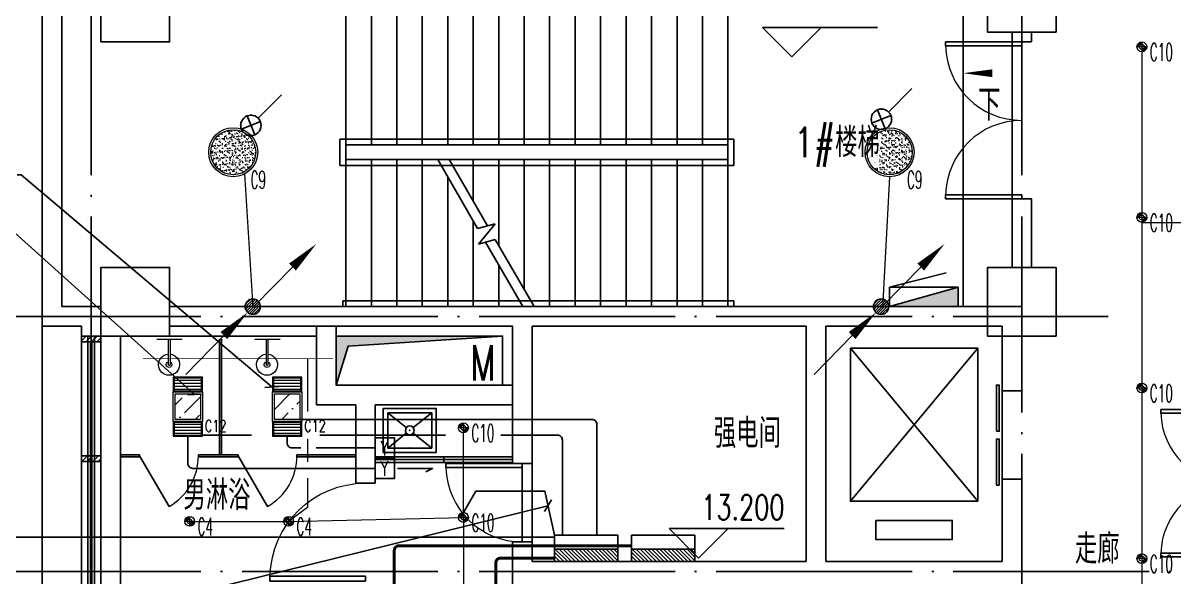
# Model space of a CAD drawing. Extents: x -621157 to 1764546, y -106808 to 741893.
# Drawn here: x 199304 to 211053, y 233743 to 239393 of the extents above; entities that cross this region are included whole.
import ezdxf
from ezdxf import colors
from ezdxf.entities.mleader import LeaderData, LeaderLine
from ezdxf.enums import TextEntityAlignment as Align
from ezdxf.math import Vec2, Vec3

# ---------------------------------------------------------------- set-up
doc = ezdxf.new("R2010")
doc.units = 0
doc.header["$LTSCALE"] = 1000
doc.header["$MEASUREMENT"] = 0
for name, pattern in [('DASH', [0.35, 0.25, -0.1]), ('XREF-A-101-平面图_t3$0$__DASH', [0.35, 0.25, -0.1]), ('XREF-A-101-平面图_t3$0$DOTE', [2.42, 2, -0.2, 0.02, -0.2])]:
    doc.linetypes.add(name, pattern=pattern)
for name, color, linetype in [('-TEXT', 50, 'Continuous'), ('0-底图', 7, 'Continuous'), ('EQUIP', 3, 'Continuous'), ('EQUIP-照明', 3, 'Continuous'), ('SIG_TEXT', 2, 'Continuous'), ('T-EQUP-JT', 7, 'Continuous'), ('WIRE-应急', 4, 'DASH'), ('WIRE-照明', 4, 'Continuous'), ('XREF-A-101-平面图_t3$0$A-COLUMN', 8, 'Continuous'), ('XREF-A-101-平面图_t3$0$A-CURTWALL', 8, 'Continuous'), ('XREF-A-101-平面图_t3$0$A-DIM_ELEV', 8, 'Continuous'), ('XREF-A-101-平面图_t3$0$A-DOTE', 8, 'Continuous'), ('XREF-A-101-平面图_t3$0$A-GROUND', 8, 'Continuous'), ('XREF-A-101-平面图_t3$0$A-LEAD-AROW', 8, 'Continuous'), ('XREF-A-101-平面图_t3$0$A-PUB_HATCH', 8, 'Continuous'), ('XREF-A-101-平面图_t3$0$A-ROOM-CH', 8, 'Continuous'), ('XREF-A-101-平面图_t3$0$A-SEE', 8, 'Continuous'), ('XREF-A-101-平面图_t3$0$A-STAIR', 8, 'Continuous'), ('XREF-A-101-平面图_t3$0$A-WALL', 8, 'Continuous'), ('XREF-A-101-平面图_t3$0$A-WALL-FILL', 8, 'Continuous'), ('XREF-A-101-平面图_t3$0$A-WINDOW', 8, 'Continuous'), ('XREF-A-101-平面图_t3$0$A-背衬铝板', 8, 'Continuous'), ('XREF-A-101-平面图_t3$0$DIM_SYMB', 8, 'Continuous'), ('XREF-A-101-平面图_t3$0$EQUIP_消火栓', 8, 'Continuous'), ('XREF-A-101-平面图_t3$0$I-FURNITURE', 8, 'Continuous'), ('XREF-A-101-平面图_t3$0$LVTRY', 8, 'Continuous'), ('XREF-A-101-平面图_t3$0$M-HOLE', 8, 'Continuous'), ('XREF-A-101-平面图_t3$0$STAIR', 8, 'Continuous'), ('XREF-A-101-平面图_t3$0$WALL', 8, 'Continuous'), ('照明回路线', 1, 'Continuous'), ('顶面材料与灯具图例$0$I-LIGHT—灯具编号', 8, 'Continuous')]:
    doc.layers.add(name, color=color, linetype=linetype)
for name, color, linetype, lineweight in [('00-照明回路线', 6, 'Continuous', 0), ('LIGHT-INF', 6, 'Continuous', 0), ('XREF-A-101-平面图_t3$0$-DS-厨卫', 8, 'Continuous', 20), ('顶面材料与灯具图例$0$I-C-light', 8, 'Continuous', 13)]:
    doc.layers.add(name, color=color, linetype=linetype, lineweight=lineweight)
doc.styles.add('_ROMANS', font='ROMANS.shx', dxfattribs={"width": 0.8, "bigfont": 'hzdxc.shx'})
doc.styles.add('E-FST', font='txt.shx', dxfattribs={"width": 0.75, "height": 250, "bigfont": '@@gbcbig.shx'})
doc.styles.add('INF DIM', font='SIMPLEX.SHX', dxfattribs={"width": 0.7, "bigfont": 'hztxt.shx'})
doc.styles.get("Standard").update_dxf_attribs({"font": 'romans.shx', "bigfont": 'HZDXC.SHX'})
doc.styles.add('XREF-A-101-平面图_t3$0$-HZDXCROMANS', font='ROMANS.shx', dxfattribs={"bigfont": 'HZDXC.shx'})
doc.styles.add('XREF-A-101-平面图_t3$0$A-STANDARD', font='SIMPLEX', dxfattribs={"bigfont": 'GBCBIG'})
doc.styles.add('XREF-A-101-平面图_t3$0$hzdxcROMANS', font='ROMANS', dxfattribs={"width": 0.8, "bigfont": 'HZDXC'})
doc.styles.add('顶面材料与灯具图例$0$DIM_FONT', font='SIMPLEX.shx', dxfattribs={"width": 0.8})
doc.linetypes.add('LED', pattern='A,6,-3.5,["LED",Standard,S=2.54,R=0,X=-2.54,Y=-1.27],-4.8', length=14.3)

# ---------------------------------------------------------------- blocks, each defined once
blk = doc.blocks.new('XREF-A-101-平面图_t3$0$柱网3F')
at = {"layer": 'XREF-A-101-平面图_t3$0$A-COLUMN'}
for points in [[(100, -800), (800, -800), (800, -100), (100, -100)], [(9150, -700), (9850, -700), (9850, -100), (9150, -100)], [(100, -3800), (800, -3800), (800, -3100), (100, -3100)], [(9150, -3800), (9850, -3800), (9850, -3100), (9150, -3100)]]:
    blk.add_lwpolyline(points, close=True, dxfattribs=at)
blk = doc.blocks.new('XREF-A-101-平面图_t3$0$G$C869EB286')
at = {"layer": 'XREF-A-101-平面图_t3$0$A-WINDOW'}
h = blk.add_hatch(dxfattribs=at)
h.set_pattern_fill('ANSI31', color=256, scale=25)
h.set_pattern_definition([(45, (-143.957, -89940), (-28.0633, 28.0633), [])])
h.paths.add_polyline_path([(0, 60), (200, 60), (200, 0), (0, 0)])
blk.add_lwpolyline([(0, 60), (200, 60), (200, 0), (0, 0)], close=True, dxfattribs=at)
blk = doc.blocks.new('XREF-A-101-平面图_t3$0$G$CAEE4CA8D')
at = {"layer": 'XREF-A-101-平面图_t3$0$DIM_SYMB'}
for points in [[(6630, -1100, 0, 0, 0), (1250, -1100, 0, 0, 0), (1250, -2750, 0, 0, 0), (3600, -2750, 80, 0, 0), (3900, -2750, 0, 0, 0)], [(6630, -2750, 0, 0, 0), (4460, -2750, 80, 0, 0), (4160, -2750, 0, 0, 0)]]:
    blk.add_lwpolyline(points, format="xyseb", dxfattribs=at)
at = {"layer": 'XREF-A-101-平面图_t3$0$STAIR'}
for p, q in [((2540, -350), (6560, -350)), ((2540, -350), (2540, -410)), ((2600, -350), (6500, -350)), ((2600, -350), (2600, -1850)), ((2860, -350), (2860, -1850)), ((3120, -350), (3120, -1850)), ((3380, -350), (3380, -1850)), ((3640, -350), (3640, -1850)), ((3900, -350), (3900, -1850)), ((4160, -350), (4160, -1850)), ((4420, -350), (4420, -1850)), ((4680, -350), (4680, -1850)), ((4940, -350), (4940, -1850)), ((5200, -350), (5200, -1850)), ((5460, -350), (5460, -1850)), ((5720, -350), (5720, -1850)), ((5980, -350), (5980, -1850)), ((6240, -350), (6240, -1850)), ((6500, -350), (6500, -1850)), ((6560, -350), (6560, -410)), ((2540, -410), (6560, -410)), ((2540, -2060), (2540, -1790)), ((2540, -1790), (6560, -1790)), ((2600, -1850), (6500, -1850)), ((2600, -2000), (2600, -1850)), ((2600, -1850), (6500, -1850)), ((6500, -2000), (6500, -1850)), ((6500, -1850), (6500, -2000)), ((6560, -1790), (6560, -2060)), ((6560, -2060), (2540, -2060)), ((3539, -2000), (2600, -2000)), ((2600, -3500), (2600, -2000)), ((6500, -2000), (2600, -2000)), ((2860, -3500), (2860, -2000)), ((3120, -3500), (3120, -2000)), ((3380, -3500), (3380, -2000)), ((3945, -2703), (3539, -2000)), ((6500, -2000), (3655, -2000)), ((4045, -2676), (3655, -2000)), ((3900, -2425), (3900, -2000)), ((4160, -2875), (4160, -2000)), ((4420, -3325), (4420, -2000)), ((4680, -3500), (4680, -2000)), ((4940, -3500), (4940, -2000)), ((5200, -3500), (5200, -2000)), ((5460, -3500), (5460, -2000)), ((5720, -3500), (5720, -2000)), ((5980, -3500), (5980, -2000)), ((6240, -3500), (6240, -2000)), ((6500, -3500), (6500, -2000)), ((3640, -3500), (3640, -2175)), ((3900, -3500), (3900, -2625)), ((4125, -2655), (3945, -2703)), ((3953, -2861), (4125, -2655)), ((4125, -2814), (3953, -2861)), ((4521, -3500), (4125, -2814)), ((4405, -3500), (4025, -2841)), ((4160, -3500), (4160, -3075)), ((6560, -3440), (2570, -3440)), ((2570, -3500), (2570, -3440)), ((6560, -3500), (2570, -3500)), ((4405, -3500), (2600, -3500)), ((6500, -3500), (4521, -3500)), ((6560, -3500), (6560, -3440))]:
    blk.add_line(p, q, dxfattribs=at)
for points in [[(2600, -350), (2540, -350), (2540, -100), (2600, -100)], [(6560, -350), (6500, -350), (6500, -100), (6560, -100)]]:
    blk.add_lwpolyline(points, close=True, dxfattribs=at)
blk.add_lwpolyline([(6500, -350), (6500, -100)], dxfattribs=at)
at = {"layer": 'XREF-A-101-平面图_t3$0$WALL'}
blk.add_line((4400, -3500), (2400, -3500), dxfattribs=at)
blk = doc.blocks.new('XREF-A-101-平面图_t3$0$ROOM')
at = {"layer": 'XREF-A-101-平面图_t3$0$A-ROOM-CH', "style": 'XREF-A-101-平面图_t3$0$-HZDXCROMANS', "width": 0.6}
for tag, p in [('中文房间名称', (0, -1000)), ('英文房间名称', (0, -1500))]:
    blk.add_attdef(tag, text='', height=300, dxfattribs=at).set_placement(p, align=Align.CENTER)
blk = doc.blocks.new('XREF-A-101-平面图_t3$0$$TWTSYS$00000508')
for p, q in [((-0.5, 0.5), (0.324, 1.224)), ((-0.5, 0.5), (-0.5, -0.5)), ((-0.5, -0.5), (0.5, 0.5)), ((0.5, 0.5), (-0.5, 0.5)), ((0.5, -0.5), (0.5, 0.5)), ((-0.5, -0.5), (0.5, -0.5))]:
    blk.add_line(p, q)
blk.add_solid([(0.5, -0.5), (0.5, 0.5), (-0.5, -0.5)])
blk = doc.blocks.new('XREF-A-101-平面图_t3$0$G$C156FCA62')
at = {"layer": 'XREF-A-101-平面图_t3$0$EQUIP_消火栓', "xscale": -700, "yscale": -200, "zscale": 700, "rotation": 180}
blk.add_blockref('XREF-A-101-平面图_t3$0$$TWTSYS$00000508', (8500, 236600), dxfattribs=at)
blk = doc.blocks.new('XREF-A-101-平面图_t3$0$轴网(3)')
at = {"layer": 'XREF-A-101-平面图_t3$0$A-DOTE', "linetype": 'XREF-A-101-平面图_t3$0$DOTE'}
for p, q in [((0, -3300), (0, 43300)), ((9500, -3300), (9500, 43300)), ((-3300, 36400), (10380.6, 36400)), ((-3300, 33800), (69800, 33800))]:
    blk.add_line(p, q, dxfattribs=at)
blk = doc.blocks.new('XREF-A-101-平面图_t3$0$dgdgd')
at = {"layer": 'XREF-A-101-平面图_t3$0$-DS-厨卫'}
blk.add_line((71084, -3852), (71064, -3852), dxfattribs=at)
for points in [[(71197, -3852), (70941, -3852)], [(71064, -3852), (71064, -4115)], [(71084, -3852), (71084, -4115)]]:
    blk.add_lwpolyline(points, dxfattribs=at)
for centre, radius, start, end in [((71074, -4114), 108, 95.306, 84.694), ((71074, -4114), 28.3, 110.6725, 69.3275), ((71074, -4112), 10.5, 197.2381, 342.7619)]:
    blk.add_arc(centre, radius, start, end, dxfattribs=at)
blk = doc.blocks.new('XREF-A-101-平面图_t3$0$A-VEGA-2-LAY-1-01（B栋办公楼）$0$$TCHSYS$APDOOR2D')
blk.add_line((0.5, 0), (0, 0.866))
at = {"lineweight": 13}
blk.add_arc((0.5, 0), 1, 120, 180, dxfattribs=at)
blk = doc.blocks.new('XREF-A-101-平面图_t3$0$SANITARYWARELIB$SYSLIB$00000026')
at = {"color": 0}
for p, q in [((-250, -50, 0), (-39, -219, 0)), ((39, -219, 0), (250, -50, 0)), ((-250, -450, 0), (-39, -281, 0)), ((39, -281, 0), (250, -450, 0))]:
    blk.add_line(p, q, dxfattribs=at)
at = {"color": 0, "elevation": 0}
for points in [[(300, -500), (300, 0), (-300, 0), (-300, -500)], [(250, -450), (250, -50), (-250, -50), (-250, -450)]]:
    blk.add_lwpolyline(points, close=True, dxfattribs=at)
at = {"color": 0}
blk.add_circle((0, -250, 0), 50, dxfattribs=at)
for p in [(0, -50, 0), (0, -250, 0)]:
    blk.add_point(p, dxfattribs=at)
blk = doc.blocks.new('XREF-A-101-平面图_t3$0$G$C5C507F0A')
at = {"layer": 'XREF-A-101-平面图_t3$0$I-FURNITURE', "color": 251, "ltscale": 0.5}
blk.add_lwpolyline([(2800, -4930), (4200, -4930), (4200, -4990), (2800, -4990)], close=True, dxfattribs=at)
at = {"layer": 'XREF-A-101-平面图_t3$0$LVTRY'}
for p, q in [((700, -3700), (2200, -3700)), ((1210, -3730), (1210, -4910)), ((1230, -3730), (1230, -4910)), ((395, -4910), (200, -4910)), ((395, -4930), (200, -4930)), ((395, -4910), (395, -4930)), ((395, -4910), (395, -4930)), ((1400, -4910), (995, -4910)), ((995, -4910), (995, -4930)), ((1400, -4930), (995, -4930)), ((1400, -4910), (1400, -4930)), ((2600, -4910), (2000, -4910)), ((2000, -4910), (2000, -4930)), ((2000, -4910), (2000, -4930)), ((2600, -4930), (2000, -4930))]:
    blk.add_line(p, q, dxfattribs=at)
for points in [[(2800, -4960), (3500, -4960), (3500, -4930), (2800, -4930)], [(3500, -4990), (4200, -4990), (4200, -4960), (3500, -4960)]]:
    blk.add_lwpolyline(points, close=True, dxfattribs=at)
blk.add_lwpolyline([(3026, -5050), (3385, -5050), (3316, -5085)], dxfattribs=at)
at = {"layer": 'XREF-A-101-平面图_t3$0$LVTRY', "xscale": -1, "rotation": 359.9999999999998}
for p in [(71769, 122), (72769, 122)]:
    blk.add_blockref('XREF-A-101-平面图_t3$0$dgdgd', p, dxfattribs=at)
at = {"layer": 'XREF-A-101-平面图_t3$0$LVTRY', "xscale": 0.9, "yscale": 0.9, "zscale": 0.9, "rotation": 180}
blk.add_blockref('XREF-A-101-平面图_t3$0$SANITARYWARELIB$SYSLIB$00000026', (3152, -4887, 0), dxfattribs=at)
at = {"layer": 'XREF-A-101-平面图_t3$0$LVTRY', "xscale": -600, "yscale": -600, "zscale": 25}
for p in [(695, -4920), (1700, -4920)]:
    blk.add_blockref('XREF-A-101-平面图_t3$0$A-VEGA-2-LAY-1-01（B栋办公楼）$0$$TCHSYS$APDOOR2D', p, dxfattribs=at)
blk = doc.blocks.new('XREF-A-101-平面图_t3$0$G$C646F86AA')
at = {"layer": 'XREF-A-101-平面图_t3$0$EQUIP_消火栓', "xscale": -700, "yscale": -200, "zscale": 700, "rotation": 180}
blk.add_blockref('XREF-A-101-平面图_t3$0$$TWTSYS$00000508', (8500, 236600), dxfattribs=at)
blk = doc.blocks.new('XREF-A-101-平面图_t3$0$DOOR2DLIB$SYSLIB$00000108')
at = {"color": 0}
for p, q in [((-0.5, 0), (-0.5, 0.4875)), ((-0.475, 0.4875), (-0.5, 0.4875)), ((-0.475, 0), (-0.475, 0.4875)), ((0.475, 0), (0.475, 0.4875)), ((0.475, 0.4875), (0.5, 0.4875)), ((0.5, 0), (0.5, 0.4875)), ((-0.5, 0), (-0.475, 0)), ((0.5, 0), (0.475, 0))]:
    blk.add_line(p, q, dxfattribs=at)
at = {"color": 0, "lineweight": 13}
for centre, start, end in [((-0.4875, 0), 0, 88.53072), ((0.4875, 0), 91.46928, 180)]:
    blk.add_arc(centre, 0.4875, start, end, dxfattribs=at)
blk = doc.blocks.new('*U25213')
at = {"color": 0}
blk.add_line((-450, 100), (450, 100), dxfattribs=at)
for points in [[(-40, 160), (-510, 160), (-510, 130), (-40, 130)], [(510, 130), (40, 130), (40, 160), (510, 160)]]:
    blk.add_lwpolyline(points, close=True, dxfattribs=at)
blk = doc.blocks.new('*U25212')
at = {"color": 0, "xscale": 0.001111111111111111, "yscale": 0.001111111111111111, "zscale": 0.001111111111111111}
blk.add_blockref('*U25213', (0, 0), dxfattribs=at)
blk = doc.blocks.new('XREF-A-101-平面图_t3$0$DOOR2DLIB$SYSLIB$00000107')
at = {"color": 0}
for p, q in [((0.45, 0.975), (0.5, 0.975)), ((0.45, 0), (0.45, 0.975)), ((0.5, 0), (0.5, 0.975)), ((0.5, 0), (0.45, 0))]:
    blk.add_line(p, q, dxfattribs=at)
at = {"color": 0, "lineweight": 13}
blk.add_arc((0.475, 0), 0.975, 91.4693, 180, dxfattribs=at)
blk = doc.blocks.new('XREF-A-101-平面图_t3')
at = {"layer": 'XREF-A-101-平面图_t3$0$A-CURTWALL'}
for p, q in [((199900, 236200), (199900, 227150)), ((199967, 236200), (199967, 227150)), ((200033, 236200), (200033, 227150))]:
    blk.add_line(p, q, dxfattribs=at)
at = {"layer": 'XREF-A-101-平面图_t3$0$A-DIM_ELEV'}
for p, q in [((207152, 239048), (206852, 239348)), ((206852, 239348), (208027, 239348)), ((207152, 239048), (207452, 239348))]:
    blk.add_line(p, q, dxfattribs=at)
at = {"layer": 'XREF-A-101-平面图_t3$0$A-GROUND'}
blk.add_lwpolyline([(208900, 239900), (208900, 236500)], dxfattribs=at)
at = {"layer": 'XREF-A-101-平面图_t3$0$A-LEAD-AROW'}
blk.add_lwpolyline([(209400, 238881, 0, 0, 0), (208900, 238881, 0, 80, 0), (209200, 238881, 0, 0, 0)], format="xyseb", dxfattribs=at)
at = {"layer": 'XREF-A-101-平面图_t3$0$A-SEE'}
blk.add_lwpolyline([(199500, 236300), (199500, 215500)], dxfattribs=at)
at = {"layer": 'XREF-A-101-平面图_t3$0$A-WALL'}
for p, q in [((209400, 239300), (209400, 239200)), ((209600, 239300), (209400, 239300)), ((209600, 239300), (209600, 239200)), ((209400, 237600), (209400, 236900)), ((209600, 237600), (209600, 236900)), ((209600, 236900), (209400, 236900))]:
    blk.add_line(p, q, dxfattribs=at)
for points in [[(209600, 239200), (209400, 239200)], [(209600, 237600), (209400, 237600)]]:
    blk.add_lwpolyline(points, dxfattribs=at)
at = {"layer": 'XREF-A-101-平面图_t3$0$A-WALL-FILL', "color": 171}
for p, q in [((199500, 240500), (199500, 236300)), ((199700, 240300), (199700, 236500)), ((200000, 236500), (199700, 236500)), ((199900, 236300), (199500, 236300)), ((199900, 236300), (199900, 236200))]:
    blk.add_line(p, q, dxfattribs=at)
at = {"layer": 'XREF-A-101-平面图_t3$0$A-WINDOW'}
blk.add_line((209400, 239200), (209400, 237600), dxfattribs=at)
blk.add_lwpolyline([(204400, 234900), (204500, 234900), (204500, 234100), (204400, 234100)], close=True, dxfattribs=at)
at = {"layer": 'XREF-A-101-平面图_t3$0$A-背衬铝板', "color": 6, "linetype": 'XREF-A-101-平面图_t3$0$__DASH', "ltscale": 0.5, "const_width": 30}
blk.add_lwpolyline([(200000, 227150), (200000, 236140)], dxfattribs=at)
for name, p in [('XREF-A-101-平面图_t3$0$G$C156FCA62', (200000, 0)), ('XREF-A-101-平面图_t3$0$G$CAEE4CA8D', (200000, 240000))]:
    blk.add_blockref(name, p)
at = {"layer": 'XREF-A-101-平面图_t3$0$A-COLUMN'}
blk.add_blockref('XREF-A-101-平面图_t3$0$柱网3F', (200000, 240000), dxfattribs=at)
at = {"layer": 'XREF-A-101-平面图_t3$0$A-DOTE'}
blk.add_blockref('XREF-A-101-平面图_t3$0$轴网(3)', (200000, 200000), dxfattribs=at)
at = {"layer": 'XREF-A-101-平面图_t3$0$A-ROOM-CH'}
ref = blk.add_blockref('XREF-A-101-平面图_t3$0$ROOM', (207611, 239026), dxfattribs=at)
ref.add_attrib('中文房间名称', '1#楼梯', dxfattribs={"height": 300, "style": 'XREF-A-101-平面图_t3$0$-HZDXCROMANS', "width": 0.8}).set_placement((207611, 238026), align=Align.CENTER)
ref = blk.add_blockref('XREF-A-101-平面图_t3$0$ROOM', (206698, 236059), dxfattribs=at)
ref.add_attrib('中文房间名称', '强电间', dxfattribs={"height": 300, "style": 'XREF-A-101-平面图_t3$0$-HZDXCROMANS', "width": 0.8}).set_placement((206698, 235059), align=Align.CENTER)
ref = blk.add_blockref('XREF-A-101-平面图_t3$0$ROOM', (201284, 235428), dxfattribs=at)
ref.add_attrib('中文房间名称', '男淋浴', dxfattribs={"height": 300, "style": 'XREF-A-101-平面图_t3$0$-HZDXCROMANS', "width": 0.8}).set_placement((201284, 234428), align=Align.CENTER)
ref = blk.add_blockref('XREF-A-101-平面图_t3$0$ROOM', (210270, 234879), dxfattribs=at)
ref.add_attrib('中文房间名称', '走廊', dxfattribs={"height": 300, "style": 'XREF-A-101-平面图_t3$0$-HZDXCROMANS', "width": 0.8}).set_placement((210270, 233879), align=Align.CENTER)
at = {"layer": 'XREF-A-101-平面图_t3$0$A-WINDOW', "xscale": -1600, "yscale": -1600, "zscale": -1600, "rotation": 270.0000000000008}
blk.add_blockref('XREF-A-101-平面图_t3$0$DOOR2DLIB$SYSLIB$00000108', (209500, 238400), dxfattribs=at)
at = {"layer": 'XREF-A-101-平面图_t3$0$A-WINDOW', "rotation": 180}
for p in [(200100, 236200), (200100, 234980)]:
    blk.add_blockref('XREF-A-101-平面图_t3$0$G$C869EB286', p, dxfattribs=at)
at = {"layer": 'XREF-A-101-平面图_t3$0$A-LEAD-AROW', "color": 7, "style": 'XREF-A-101-平面图_t3$0$A-STANDARD'}
blk.add_text('下', height=320, dxfattribs=at).set_placement((209053, 238398))
blk.add_blockref('XREF-A-101-平面图_t3$0$G$C5C507F0A', (200100, 239900))
at = {"layer": 'XREF-A-101-平面图_t3$0$A-PUB_HATCH'}
h = blk.add_hatch(color=256, dxfattribs=at)
h.dxf.hatch_style = 1
h.paths.add_polyline_path([(204200, 236200), (202500, 236200), (202500, 235700), (202622, 236096)])
at = {"layer": 'XREF-A-101-平面图_t3$0$A-CURTWALL'}
for q in [(199900, 236200), (200100, 227150)]:
    blk.add_line((200100, 236200), q, dxfattribs=at)
at = {"layer": 'XREF-A-101-平面图_t3$0$A-DIM_ELEV'}
for p, q in [((206201, 233936), (205901, 234236)), ((205901, 234236), (207075, 234236)), ((206201, 233936), (206501, 234236))]:
    blk.add_line(p, q, dxfattribs=at)
at = {"layer": 'XREF-A-101-平面图_t3$0$A-STAIR'}
for p, q in [((207750, 236075), (209050, 234515)), ((207750, 234515), (209050, 236075))]:
    blk.add_line(p, q, dxfattribs=at)
for points in [[(207750, 236075), (207750, 234515), (209050, 234515), (209050, 236075)], [(208010, 234320), (208010, 234125), (208790, 234125), (208790, 234320)]]:
    blk.add_lwpolyline(points, close=True, dxfattribs=at)
at = {"layer": 'XREF-A-101-平面图_t3$0$A-WALL'}
for p, q in [((202300, 236300), (202300, 235500)), ((202500, 236300), (202300, 236300)), ((202500, 236300), (202500, 235700)), ((200100, 236200), (200100, 233650)), ((200300, 236200), (200100, 236200)), ((200300, 236200), (200300, 233650)), ((202500, 235700), (202800, 235700)), ((202800, 235700), (204300, 235700)), ((204300, 235700), (204300, 235500)), ((202300, 235500), (202700, 235500)), ((202700, 235500), (202700, 234700)), ((202900, 235500), (202900, 234700)), ((202900, 235500), (204300, 235500))]:
    blk.add_line(p, q, dxfattribs=at)
blk.add_lwpolyline([(202900, 234700), (202700, 234700)], dxfattribs=at)
at = {"layer": 'XREF-A-101-平面图_t3$0$A-WALL-FILL', "color": 171}
for p, q in [((200100, 236500), (200000, 236500)), ((200100, 236300), (200100, 236500)), ((200800, 236500), (204400, 236500)), ((200800, 236500), (200800, 236300)), ((204400, 236500), (207400, 236500)), ((207400, 236500), (209500, 236500)), ((209500, 236500), (209500, 235640)), ((200100, 236300), (200100, 236200)), ((200800, 236300), (204300, 236300)), ((204300, 236300), (204300, 234900)), ((204500, 236300), (207300, 236300)), ((204500, 236300), (204500, 234900)), ((207300, 236300), (207300, 233900)), ((207500, 236300), (209300, 236300)), ((207500, 236300), (207500, 233900)), ((209300, 236300), (209300, 235640)), ((200100, 236200), (199900, 236200)), ((209300, 234740), (209300, 233900)), ((209500, 234740), (209500, 233800)), ((204300, 234100), (204300, 233800)), ((204500, 234100), (204500, 233900)), ((204300, 233800), (204300, 232700)), ((204500, 233900), (207300, 233900)), ((207500, 233900), (209300, 233900)), ((209500, 233800), (209500, 230350))]:
    blk.add_line(p, q, dxfattribs=at)
for points in [[(209500, 235640), (209300, 235640)], [(204500, 234900), (204300, 234900)], [(209500, 234740), (209300, 234740)], [(204500, 234100), (204300, 234100)]]:
    blk.add_lwpolyline(points, dxfattribs=at)
at = {"layer": 'XREF-A-101-平面图_t3$0$A-WINDOW'}
blk.add_line((204500, 234900), (204500, 234100), dxfattribs=at)
at = {"layer": 'XREF-A-101-平面图_t3$0$M-HOLE'}
blk.add_lwpolyline([(202500, 235700), (204200, 235700), (204200, 236200), (202500, 236200)], close=True, dxfattribs=at)
blk.add_lwpolyline([(204200, 236200), (202500, 236200), (202500, 235700), (202622, 236096), (204200, 236200)], dxfattribs=at)
blk.add_blockref('XREF-A-101-平面图_t3$0$G$C646F86AA', (200000, 0))
blk.add_blockref('XREF-A-101-平面图_t3$0$G$C646F86AA', (200000, 0))
at = {"layer": 'XREF-A-101-平面图_t3$0$A-WINDOW'}
for name, p, xscale, yscale, zscale, rotation in [('*U25212', (209400, 235190), 900, -900, 900, 270.0000000000008), ('XREF-A-101-平面图_t3$0$DOOR2DLIB$SYSLIB$00000108', (211650, 234700), 1500, 1500, 1500, 90), ('XREF-A-101-平面图_t3$0$DOOR2DLIB$SYSLIB$00000107', (204400, 234500), -800, -800, -800, 270.0000000000008), ('XREF-A-101-平面图_t3$0$DOOR2DLIB$SYSLIB$00000107', (202800, 234200), 1000, -1000, 1000, 270.0000000000008)]:
    blk.add_blockref(name, p, dxfattribs=dict(at, xscale=xscale, yscale=yscale, zscale=zscale, rotation=rotation))
at = {"layer": 'XREF-A-101-平面图_t3$0$A-DIM_ELEV', "color": 7, "style": 'XREF-A-101-平面图_t3$0$A-STANDARD', "width": 0.705882}
blk.add_text('13.200', height=255, dxfattribs=at).set_placement((206228, 234326))
at = {"layer": 'XREF-A-101-平面图_t3$0$M-HOLE', "style": 'XREF-A-101-平面图_t3$0$hzdxcROMANS', "width": 0.7}
blk.add_text('M', height=360, dxfattribs=at).set_placement((203871, 235746))
blk = doc.blocks.new('_LINKPT1')
blk.add_line((0, 0), (0, 0))
blk = doc.blocks.new('55558555')
at = {"layer": 'EQUIP'}
for p, q in [((842997, -26886), (842691, -26886)), ((842691, -26886), (842691, -27620)), ((842691, -26924), (842834, -27067)), ((842691, -26970), (842834, -27112)), ((842698, -26886), (842834, -27022)), ((842743, -26886), (842834, -26977)), ((842788, -26886), (842834, -26932)), ((842834, -26886), (842834, -27620)), ((842834, -26886), (842834, -26886)), ((842997, -27620), (842997, -26886)), ((842691, -27015), (842834, -27158)), ((842691, -27060), (842834, -27203)), ((842691, -27105), (842834, -27248)), ((842691, -27150), (842834, -27293)), ((842691, -27196), (842834, -27339)), ((842691, -27241), (842834, -27384)), ((842691, -27286), (842834, -27429)), ((842691, -27331), (842834, -27474)), ((842691, -27377), (842834, -27519)), ((842691, -27422), (842834, -27565)), ((842691, -27467), (842834, -27610)), ((842691, -27512), (842799, -27620)), ((842691, -27557), (842754, -27620)), ((842691, -27603), (842708, -27620)), ((842691, -27620), (842997, -27620))]:
    blk.add_line(p, q, dxfattribs=at)
at = {"layer": 'EQUIP', "xscale": 426.3959040000336, "yscale": 426.3959040000336, "zscale": 426.3959040000336, "rotation": 270}
blk.add_blockref('_LINKPT1', (842691, -27286), dxfattribs=at)
at = {"layer": 'EQUIP', "width": 0.8, "flags": 9}
blk.add_attdef('A', (842691, -27286), '', height=0.0128, rotation=270, dxfattribs=at)
blk.add_attdef('A', (842691, -27286), '', height=0.0128, rotation=270, dxfattribs=at)
blk = doc.blocks.new('YS')
at = {"layer": 'EQUIP-照明'}
blk.add_lwpolyline([(167899, 33761), (168095, 33761), (168095, 33553), (167899, 33553)], close=True, dxfattribs=at)
at = {"layer": '-TEXT', "style": '_ROMANS', "width": 0.7}
blk.add_text('Y', height=150, dxfattribs=at).set_placement((167952, 33580))
blk = doc.blocks.new('*X14702')
at = {"color": 0, "linetype": 'Continuous'}
for p, q in [((192.59, 446.72), (193.93, 448.06)), ((192.65, 447.21), (193.44, 448)), ((192.67, 446.38), (194.27, 447.98)), ((192.81, 446.1), (194.55, 447.84)), ((193.01, 445.87), (194.78, 447.64)), ((193.27, 445.7), (194.95, 447.39)), ((193.58, 445.59), (195.06, 447.07)), ((193.98, 445.57), (195.08, 446.67))]:
    blk.add_line(p, q, dxfattribs=at)
blk = doc.blocks.new('HC001445')
at = {"color": 4, "linetype": 'Continuous'}
for p, q in [((0.132, 0.058), (3.238, 3.233)), ((-5.47, -5.531), (-2.364, -2.356))]:
    blk.add_line(p, q, dxfattribs=at)
for points in [[(3.238, 3.233, 0.8, 0, 0), (5.189, 5.119, 0, 0, 0)], [(-2.364, -2.356, 0.8, 0, 0), (-0.412, -0.47, 0, 0, 0)]]:
    blk.add_lwpolyline(points, format="xyseb", dxfattribs=at)
blk.add_circle((0, 0), 0.625, dxfattribs=at)
at = {"color": 4, "linetype": 'Continuous', "xscale": 0.5, "yscale": 0.5, "zscale": 0.5}
blk.add_blockref('*X14702', (-96.918, -223.407), dxfattribs=at)
blk = doc.blocks.new('$equip$00001216')
for p, q in [((0.147, 0.356), (0.625, 0.833)), ((-0.194, 0.132), (0.194, 0.285)), ((-0.076, 0.402), (0.076, 0.014))]:
    blk.add_line(p, q)
blk.add_circle((0, 0.208), 0.208)
for p in [(0, 0.417), (-0.208, 0.208), (0, 0), (0.208, 0.208)]:
    blk.add_point(p)
at = {"flags": 9}
blk.add_attdef('A', (0, 0), '', height=0.00002, dxfattribs=at)
blk = doc.blocks.new('_Oblique')
at = {"color": 0, "linetype": 'ByBlock', "lineweight": -2}
blk.add_line((-0.5, -0.5), (0.5, 0.5), dxfattribs=at)
blk = doc.blocks.new('顶面材料与灯具图例$0$gfddxx')
at = {"ltscale": 20}
h = blk.add_hatch(dxfattribs=at)
h.set_pattern_fill('ANSI36', color=256, scale=1000)
h.set_pattern_definition([(45, (-0.002, 170), (66.291261, 243.067956), [312.5, -62.5, 0, -62.5])])
h.paths.add_polyline_path([(452232, 1190320), (452232, 1190060), (452492, 1190060), (452492, 1190320)])
at = {"ltscale": 20, "elevation": 0}
for points in [[(452212, 1190340), (452512, 1190340), (452512, 1190490), (452212, 1190490)], [(452222, 1190350), (452502, 1190350), (452502, 1190480), (452222, 1190480)], [(452212, 1190340), (452512, 1190340), (452512, 1190040), (452212, 1190040)], [(452212, 1189890), (452512, 1189890), (452512, 1190040), (452212, 1190040)], [(452222, 1189900), (452502, 1189900), (452502, 1190030), (452222, 1190030)]]:
    blk.add_lwpolyline(points, close=True, dxfattribs=at)
for points in [[(452222, 1190460), (452502, 1190460)], [(452222, 1190430), (452502, 1190430)], [(452222, 1190400), (452502, 1190400)], [(452222, 1190370), (452502, 1190370)], [(452492, 1190320), (452492, 1190060), (452232, 1190060), (452232, 1190320), (452492, 1190320)], [(452222, 1190010), (452502, 1190010)], [(452222, 1189980), (452502, 1189980)], [(452222, 1189950), (452502, 1189950)], [(452222, 1189920), (452502, 1189920)]]:
    blk.add_lwpolyline(points, dxfattribs=at)
blk = doc.blocks.new('*U24686')
h = blk.add_hatch(color=8)
h.dxf.hatch_style = 1
h.paths.add_polyline_path([(-50, 0), (-24, 0, -0.414214), (0, 24), (0, 50, 0.414214)])
h.paths.add_polyline_path([(0, -24), (0, -50, 0.414214), (50, 0), (24, 0, -0.414214)])
at = {"color": 8}
for points in [[(50, 0), (-50, 0)], [(0, 50), (0, -50)]]:
    blk.add_lwpolyline(points, dxfattribs=at)
blk.add_circle((0, 0), 50)
blk.add_circle((0, 0), 24.5, dxfattribs=at)
at = {"style": 'INF DIM', "width": 0.5}
blk.add_text('C10', height=180, dxfattribs=at).set_placement((81, -144))
blk = doc.blocks.new('A$C6b6344d6')
h = blk.add_hatch(color=8)
h.dxf.hatch_style = 1
h.paths.add_polyline_path([(-50, 0), (-24, 0, -0.414214), (0, 24), (0, 50, 0.414214)])
h.paths.add_polyline_path([(0, -24), (0, -50, 0.414214), (50, 0), (24, 0, -0.414214)])
at = {"color": 8}
for points in [[(50, 0), (-50, 0)], [(0, 50), (0, -50)]]:
    blk.add_lwpolyline(points, dxfattribs=at)
blk.add_circle((0, 0), 50)
blk.add_circle((0, 0), 24.5, dxfattribs=at)
at = {"style": 'INF DIM', "width": 0.5}
blk.add_text('C4', height=180, dxfattribs=at).set_placement((81, -144))
blk = doc.blocks.new('A$C8c40f85b')
h = blk.add_hatch()
h.set_pattern_fill('AR-SAND', color=251)
h.set_pattern_definition([(37.5, (-207815.466, -137699.18), (-1.600031, 48.941324), [0, -38.608, 0, -43.18, 0, -41.275]), (7.5, (-207815.466, -137699.18), (44.952328, 71.68251), [0, -20.828, 0, -34.798, 0, -13.335]), (327.5, (-207846.71, -137699.18), (79.099237, 0.1437185), [0, -12.7, 0, -45.72, 0, -59.69]), (317.5, (-207846.71, -137699.18), (76.355645, 22.292932), [0, -6.35, 0, -29.972, 0, -34.29])])
edge = h.paths.add_edge_path()
edge.add_arc((0, 0), 230, 0, 360)
blk.add_circle((0, 0), 250)
at = {"color": 251}
blk.add_circle((0, 0), 230, dxfattribs=at)
at = {"style": 'INF DIM', "width": 0.5}
blk.add_text('C9', height=180, dxfattribs=at).set_placement((177, -371))
blk = doc.blocks.new('G$CB0A4FAF5')
at = {"layer": 'LIGHT-INF', "color": 6, "linetype": 'LED', "ltscale": 0.05, "const_width": 5}
blk.add_lwpolyline([(530, -4030), (2470, -4030)], dxfattribs=at)
at = {"layer": 'LIGHT-INF', "color": 6}
for name, p in [('*U24686', (10725, -850)), ('A$C8c40f85b', (1450, -1925)), ('A$C8c40f85b', (8150, -1925)), ('*U24686', (10725, -2590)), ('*U24686', (10725, -4330)), ('*U24686', (3800, -4736)), ('*U24686', (3800, -5650)), ('A$C6b6344d6', (1005, -5690)), ('A$C6b6344d6', (2015, -5690)), ('*U24686', (10725, -6070))]:
    blk.add_blockref(name, p, dxfattribs=at)
blk = doc.blocks.new('G$CAD8C52FD')
at = {"layer": '00-照明回路线', "ltscale": 5}
for p, q in [((10725, -900), (10725, -9600)), ((1654, -3504), (1568, -2145)), ((8150, -2175), (8079, -3517)), ((10725, -2640), (11550, -2640)), ((2207, -4030), (2207, -4568)), ((3800, -5650), (3800, -4736)), ((2207, -4852), (2207, -5084)), ((2207, -5249), (2207, -5547)), ((2207, -5547), (2015, -5690)), ((1005, -5690), (2015, -5690)), ((2015, -5690), (3800, -5650)), ((3800, -5650), (3800, -11225))]:
    blk.add_line(p, q, dxfattribs=at)
at = {"layer": 'WIRE-照明'}
for points in [[(2131, -4650), (5111, -4650, -0.414214), (5161, -4700), (5161, -5830)], [(4181, -4810), (4760, -4810, -0.414214), (4810, -4860), (4810, -5830)], [(987, -4820), (987, -5099, 0.414214), (1037, -5149), (2900, -5149)], [(2140, -4941), (2051, -4941, -0.414214), (2001, -4891), (2001, -4820)]]:
    blk.add_lwpolyline(points, format="xyb", dxfattribs=at)
for points in [[(1127, -4810), (1637, -4810)], [(2334, -4810), (3618, -4810)], [(2900, -4941), (2297, -4941)], [(3800, -5600), (3928, -5381), (4630, -5381), (4729, -5830)]]:
    blk.add_lwpolyline(points, dxfattribs=at)
at = {"layer": 'EQUIP-照明', "xscale": 499.9999999708962, "yscale": 499.9999998835847, "zscale": 500}
for p in [(8066, -1693), (1631, -1755)]:
    blk.add_blockref('$equip$00001216', p, dxfattribs=at)
at = {"layer": 'T-EQUP-JT', "color": 7, "linetype": 'Continuous', "ltscale": 5, "xscale": 125, "yscale": 125, "zscale": 125}
for p in [(1650, -3500), (8063, -3500)]:
    blk.add_blockref('HC001445', p, dxfattribs=at)
at = {"layer": '顶面材料与灯具图例$0$I-C-light', "color": 2}
ref = blk.add_blockref('顶面材料与灯具图例$0$gfddxx', (-451376, -1194710, 0), dxfattribs=at)
ref.add_attrib('L08', 'C12', (1161, -4777), dxfattribs={"layer": '顶面材料与灯具图例$0$I-LIGHT—灯具编号', "color": 40, "height": 120, "style": '顶面材料与灯具图例$0$DIM_FONT', "width": 0.7})
ref = blk.add_blockref('顶面材料与灯具图例$0$gfddxx', (-450362, -1194710, 0), dxfattribs=at)
ref.add_attrib('L08', 'C12', (2175, -4777), dxfattribs={"layer": '顶面材料与灯具图例$0$I-LIGHT—灯具编号', "color": 40, "height": 120, "style": '顶面材料与灯具图例$0$DIM_FONT', "width": 0.7})
at = {"layer": '照明回路线'}
ml = blk.add_multileader_mtext('Standard', dxfattribs=at)
ml.set_content('{\\Ftxt,whgtxt|c134;WL1/3AL2}', color=1, style='E-FST')
ml.set_leader_properties(color=256)
ml.set_arrow_properties(name='OBLIQUE')
ml.build(insert=Vec2(0, 0))
ml.multileader.update_dxf_attribs({"text_left_attachment_type": 6, "text_right_attachment_type": 7, "dogleg_length": 40, "arrow_head_size": 100})
ctx = ml.context
ctx.base_point, ctx.char_height, ctx.arrow_head_size, ctx.landing_gap_size, ctx.plane_origin = Vec3(-2521, -2154), 300, 100, 20, Vec3(871, -3687)
ctx.left_attachment, ctx.right_attachment = 6, 7
notes = []
notes.append((ctx, [(0, (1, 1, 0), (-716, -2154), (-1, 0), 40, [(0, [(1844, -4319)], 0, [])])]))
ctx.mtext.insert, ctx.mtext.flow_direction = Vec3(-2501, -1794), 5
ml = blk.add_multileader_mtext('Standard', dxfattribs=at)
ml.set_content('{\\Ftxt,whgtxt|c134;WL2/3AL2}', color=1, style='E-FST')
ml.set_leader_properties(color=256)
ml.set_arrow_properties(name='OBLIQUE')
ml.build(insert=Vec2(0, 0))
ml.multileader.update_dxf_attribs({"text_left_attachment_type": 6, "text_right_attachment_type": 7, "dogleg_length": 40, "arrow_head_size": 100})
ctx = ml.context
ctx.base_point, ctx.char_height, ctx.arrow_head_size, ctx.landing_gap_size, ctx.plane_origin = Vec3(-2659, -2746, 0), 300, 100, 20, Vec3(1051, -4302, 0)
ctx.left_attachment, ctx.right_attachment = 6, 7
notes.append((ctx, [(0, (1, 1, 0), (-779, -2746, 0), (-1, 0), 40, [(0, [(1054, -4395, 0)], 0, [])])]))
ctx.mtext.insert, ctx.mtext.flow_direction = Vec3(-2639, -2386, 0), 5
ml = blk.add_multileader_mtext('Standard', dxfattribs=at)
ml.set_content('{\\Ftxt,whgtxt|c134;WDL1/3AL2}', color=4, style='E-FST')
ml.set_leader_properties(color=256)
ml.set_arrow_properties(name='OBLIQUE')
ml.build(insert=Vec2(0, 0))
ml.multileader.update_dxf_attribs({"text_left_attachment_type": 6, "text_right_attachment_type": 7, "dogleg_length": 40, "arrow_head_size": 100})
ctx = ml.context
ctx.base_point, ctx.char_height, ctx.arrow_head_size, ctx.landing_gap_size, ctx.plane_origin = Vec3(-2876, -6888), 300, 100, 20, Vec3(1551, -10364)
ctx.left_attachment, ctx.right_attachment = 6, 7
notes.append((ctx, [(0, (1, 1, 0), (-846, -6888), (-1, 0), 40, [(0, [(4663, -5530)], 0, [])])]))
ctx.mtext.insert, ctx.mtext.flow_direction = Vec3(-2856, -6528), 5
for ctx, leaders in notes:
    for number, flags, end, landing, length, lines in leaders:
        leader = LeaderData()
        leader.index, (leader.has_last_leader_line, leader.has_dogleg_vector, leader.attachment_direction) = number, flags
        leader.last_leader_point, leader.dogleg_vector, leader.dogleg_length = Vec3(end), Vec3(landing), length
        for number, points, colour, breaks in lines:
            line = LeaderLine()
            line.index, line.vertices, line.color, line.breaks = number, Vec3.list(points), colors.encode_raw_color(colour), breaks
            leader.lines.append(line)
        ctx.leaders.append(leader)

msp = doc.modelspace()

# ---------------------------------------------------------------- block references
at = {"layer": '0-底图'}
msp.add_blockref('XREF-A-101-平面图_t3', (0, 0), dxfattribs=at)

# ---------------------------------------------------------------- next in the draw order: linework, layer by layer
at = {"layer": 'SIG_TEXT', "color": 2}
msp.add_lwpolyline([(204729, 234150), (198880, 234150)], dxfattribs=at)
at = {"layer": 'WIRE-照明'}
for points in [[(205515, 234062, 30, 30, 0), (203144, 234062, 30, 30, 0.414214), (203094, 234012, 30, 30, 0), (203094, 227880, 30, 30, 0.414214), (203144, 227830, 30, 30, 0), (261973, 227830, 30, 30, 0)], [(204729, 233936, 30, 30, 0), (204180, 233936, 30, 30, 0.414214), (204130, 233886, 30, 30, 0), (204130, 229062, 30, 30, 0.414214), (204180, 229012, 30, 30, 0), (263524, 229012, 30, 30, 0)]]:
    msp.add_lwpolyline(points, format="xyseb", dxfattribs=at)

# ---------------------------------------------------------------- next in the draw order: block references
at = {"color": 1, "xscale": -0.8829819692438469, "yscale": 0.8829819692438469, "zscale": 0.8829819693715837, "rotation": 270}
for p in [(229117, -510181), (229903, -510181)]:
    msp.add_blockref('55558555', p, dxfattribs=at)
at = {"layer": 'T-EQUP-JT', "color": 7, "linetype": 'Continuous', "ltscale": 5, "xscale": 125, "yscale": 125, "zscale": 125}
for p in [(201650, 236500), (208063, 236500)]:
    msp.add_blockref('HC001445', p, dxfattribs=at)
at = {"layer": 'WIRE-应急'}
for p in [(35001, 201402), (35001, 201194)]:
    msp.add_blockref('YS', p, dxfattribs=at)
at = {"layer": 'WIRE-照明'}
msp.add_blockref('G$CAD8C52FD', (200000, 240000), dxfattribs=at)

# ---------------------------------------------------------------- next in the draw order: block references
msp.add_blockref('G$CB0A4FAF5', (200000, 240000), dxfattribs=at)

doc.saveas('drawing.dxf')
